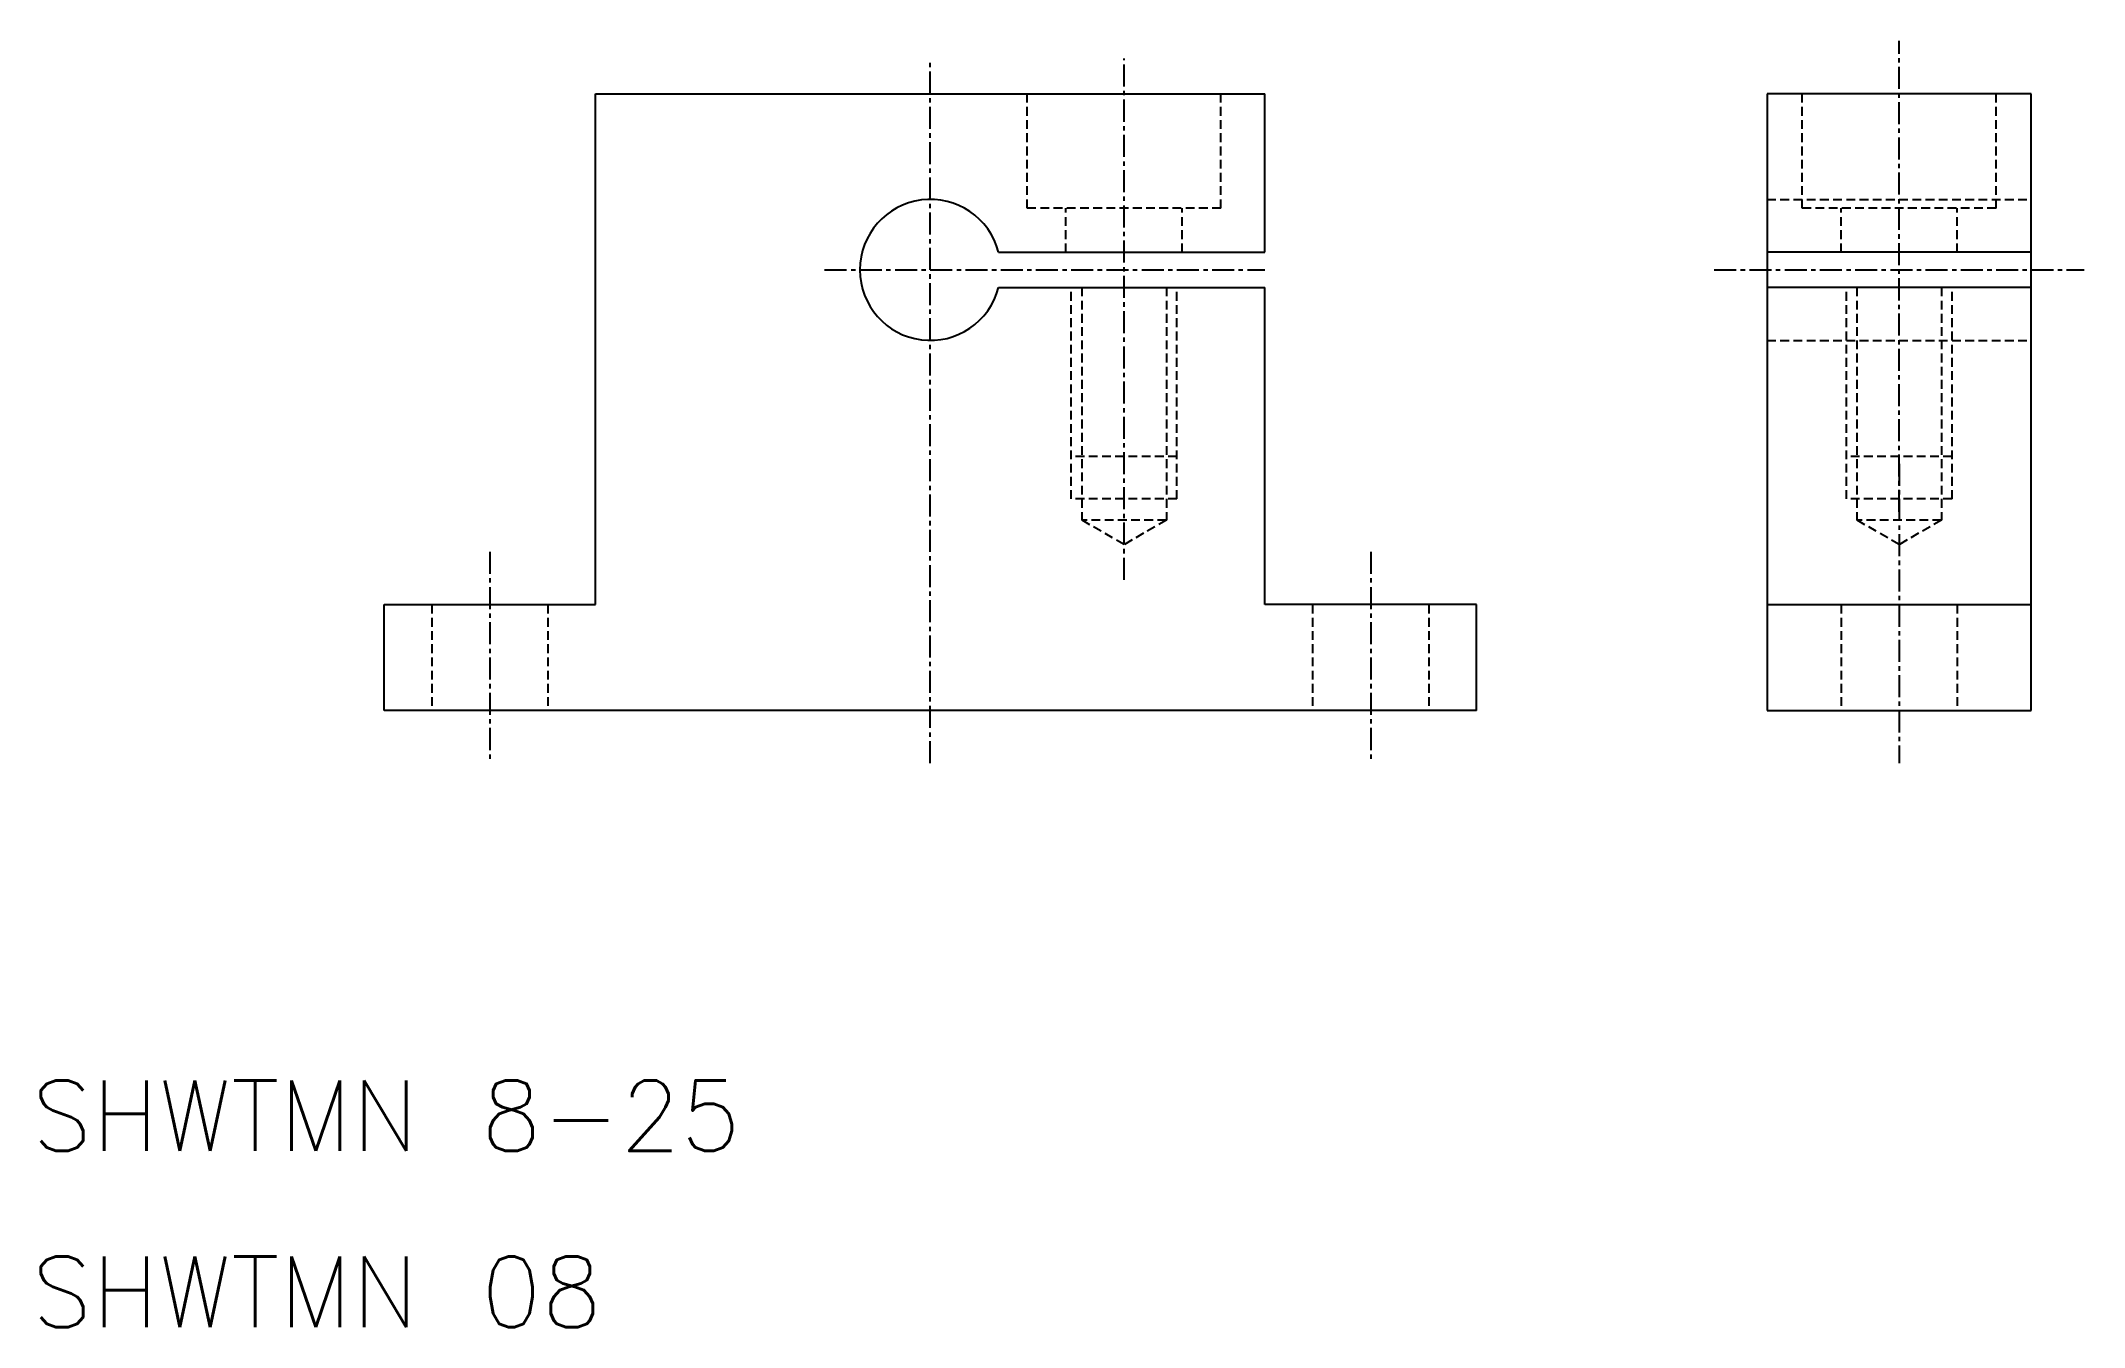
# Model space of a CAD drawing. Extents: x 696 to 812, y 82 to 155.
import ezdxf

# ---------------------------------------------------------------- set-up
doc = ezdxf.new("R2010")
doc.units = 0
doc.linetypes.add('CENTER', pattern=[2, 1.25, -0.25, 0.25, -0.25])
doc.linetypes.add('DASHED', pattern=[0.75, 0.5, -0.25])
doc.layers.get('0').update_dxf_attribs({"linetype": 'CONTINUOUS'})
doc.layers.add('CENTER', color=1, linetype='CENTER')
doc.styles.get("Standard").update_dxf_attribs({"font": 'txt.shx', "bigfont": 'bigfont.shx'})

msp = doc.modelspace()

# ---------------------------------------------------------------- linework, layer by layer
at = {"color": 7, "linetype": 'CONTINUOUS'}
for p, q in [((727.31, 122.92), (727.31, 151.92)), ((727.31, 151.92), (746.31, 151.92)), ((746.31, 151.92), (765.31, 151.92)), ((765.31, 142.92), (765.31, 151.92)), ((793.81, 151.92), (793.81, 116.92)), ((808.81, 151.92), (793.81, 151.92)), ((808.81, 116.92), (808.81, 151.92)), ((750.18, 142.92), (765.31, 142.92)), ((808.81, 142.92), (793.81, 142.92)), ((750.18, 140.92), (765.31, 140.92)), ((765.31, 122.92), (765.31, 140.92)), ((808.81, 140.92), (793.81, 140.92)), ((715.31, 122.92), (727.31, 122.92)), ((715.31, 116.92), (715.31, 122.92)), ((777.31, 122.92), (765.31, 122.92)), ((777.31, 116.92), (777.31, 122.92)), ((793.81, 122.92), (808.81, 122.92)), ((777.31, 116.92), (715.31, 116.92)), ((793.81, 116.92), (808.81, 116.92))]:
    msp.add_line(p, q, dxfattribs=at)
at = {"color": 3, "linetype": 'DASHED'}
for p, q in [((751.81, 145.42), (751.81, 151.92)), ((762.81, 145.42), (762.81, 151.92)), ((795.81, 145.42), (795.81, 151.92)), ((806.81, 145.42), (806.81, 151.92)), ((762.81, 145.42), (751.81, 145.42)), ((754.01, 142.92), (754.01, 145.42)), ((760.61, 142.92), (760.61, 145.42)), ((793.81, 145.92), (808.81, 145.92)), ((806.81, 145.42), (795.81, 145.42)), ((798.01, 142.92), (798.01, 145.42)), ((804.61, 142.92), (804.61, 145.42)), ((754.31, 128.92), (754.31, 140.92)), ((754.91, 140.92), (754.91, 127.72)), ((759.71, 140.92), (759.71, 127.72)), ((760.31, 128.92), (760.31, 140.92)), ((798.31, 128.92), (798.31, 140.92)), ((798.91, 140.92), (798.91, 127.72)), ((803.71, 140.92), (803.71, 127.72)), ((804.31, 128.92), (804.31, 140.92)), ((793.81, 137.92), (808.81, 137.92)), ((760.31, 131.32), (754.31, 131.32)), ((804.31, 131.32), (798.31, 131.32)), ((760.31, 128.92), (754.31, 128.92)), ((804.31, 128.92), (798.31, 128.92)), ((759.71, 127.72), (754.91, 127.72)), ((757.31, 126.33), (754.91, 127.72)), ((759.71, 127.72), (757.31, 126.33)), ((801.31, 126.33), (798.91, 127.72)), ((803.71, 127.72), (798.91, 127.72)), ((803.71, 127.72), (801.31, 126.33)), ((718.01, 122.92), (718.01, 116.92)), ((724.61, 122.92), (724.61, 116.92)), ((768.01, 122.92), (768.01, 116.92)), ((774.61, 122.92), (774.61, 116.92)), ((798.01, 122.92), (798.01, 116.92)), ((804.61, 122.92), (804.61, 116.92))]:
    msp.add_line(p, q, dxfattribs=at)
at = {"color": 7, "linetype": 'CONTINUOUS'}
msp.add_arc((746.31, 141.92), 4, 14.4775, 345.5225, dxfattribs=at)
at = {"layer": 'CENTER', "color": 1, "linetype": 'CENTER'}
for p, q in [((801.31, 128.19), (801.31, 154.92)), ((746.31, 113.92), (746.31, 153.92)), ((757.31, 124.33), (757.31, 153.92)), ((740.31, 141.92), (765.31, 141.92)), ((790.81, 141.92), (811.81, 141.92)), ((801.31, 130.92), (801.31, 113.92)), ((721.31, 125.92), (721.31, 113.92)), ((771.31, 125.92), (771.31, 113.92))]:
    msp.add_line(p, q, dxfattribs=at)

# ---------------------------------------------------------------- texts
at = {"color": 7, "linetype": 'CONTINUOUS'}
for s, p in [('SHWTMN 8-25', (695.31, 91.92)), ('SHWTMN 08', (695.31, 81.92))]:
    msp.add_text(s, height=4, dxfattribs=at).set_placement(p)

doc.saveas('drawing.dxf')
